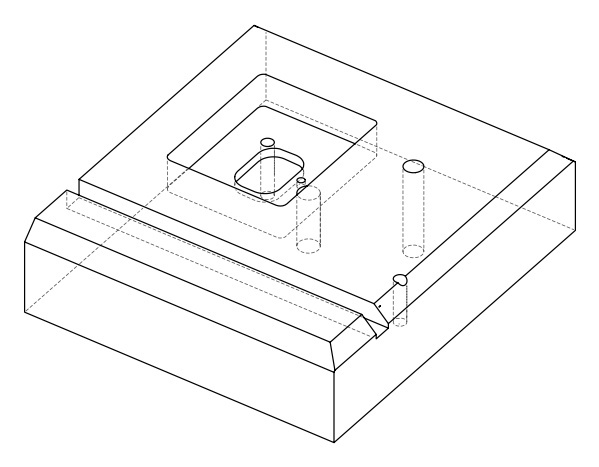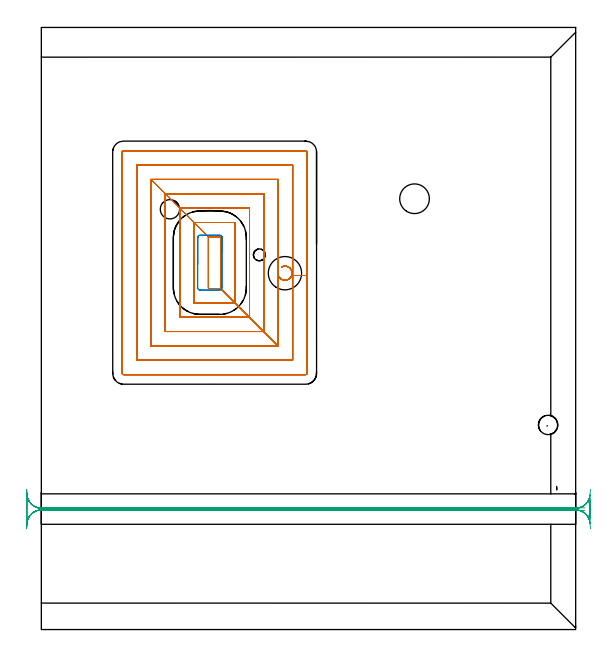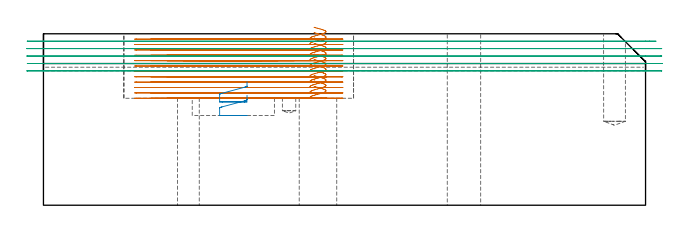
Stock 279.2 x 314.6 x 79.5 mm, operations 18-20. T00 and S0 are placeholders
(PLAN: 20 operations, 11 tool changes, 90.3 min)
(1 SPOT_DRILL | STEP1HOLE | NXT0321_9005460120000 | 0.03 min | 2 mm3)
(2 SPOT_DRILL_1 | STEP1HOLE_1 | NXT0321_9005460120000 | 0.03 min | 3268 mm3)
(3 SPOT_DRILL_2 | STEP1HOLE_2 | NXT0321_9005460120000 | 0.04 min | 3303 mm3)
(4 SPOT_DRILL_3 | STEP1POCKET | NXT0321_9005460120000 | 0.03 min | 1 mm3)
(5 SPOT_DRILL_4 | STEP1POCKET_1 | NXT0321_9005460120000 | 0.03 min | 3249 mm3)
(6 DRILL_BLIND_HOLE_INTO_CENTER | STEP1HOLE | NXT0301_033 | 0.05 min | 254 mm3)
(7 GUN_DRILL_THROUGH_HOLE | STEP1HOLE | UGT0307_002 | 0.41 min | 1989 mm3)
(8 SPADE_DRILL_TO_ENLARGE_THROUGH_HOLE | STEP1HOLE | UGT0306_006 | 0.35 min | 12740 mm3)
(9 DRILL_THROUGH_HOLE_INTO_CENTER | STEP1HOLE_1 | NXT0301_072 | 0.23 min | 4015 mm3)
(10 DRILL_THROUGH_HOLE_INTO_CENTER_1 | STEP1HOLE_2 | NXT0301_072 | 0.23 min | 3997 mm3)
(11 DRILL_TO_ENLARGE_THROUGH_HOLE | STEP1HOLE_2 | UGT0301_245 | 0.24 min | 11584 mm3)
(12 DRILL_BLIND_HOLE_INTO_CENTER_1 | STEP1POCKET | NXT0301_072 | 0.18 min | 3286 mm3)
(13 DRILL_BLIND_HOLE_INTO_CENTER_2 | STEP1POCKET_1 | NXT0301_033 | 0.04 min | 197 mm3)
(14 AREA_MILL | FG_CHAMFER_SURFACE | UGT0205_001 | 2.17 min | 5220 mm3)
(15 AREA_MILL_1 | FG_CHAMFER_SURFACE_1 | UGT0205_001 | 11.23 min | 25787 mm3)
(16 AREA_MILL_2 | FG_CHAMFER_SURFACE_2 | UGT0205_001 | 13.4 min | 33541 mm3)
(17 AREA_MILL_3 | FG_CHAMFER_SURFACE_3 | UGT0205_001 | 9.75 min | 20090 mm3)
(18 MILL_RECTANGULAR_POCKET | POCKET_RECTANGULAR_STRAIGHT | NXT0201_013 | Follow Part, ap 2.5, ae 75% | 44.92 min | 389965 mm3)
(19 MILL_RECTANGULAR_POCKET_1 | POCKET_RECTANGULAR_STRAIGHT_1 | UGT0201_109 | Follow Part, ap 6.35, ae 75% | 0.62 min | 15104 mm3)
(20 MILL_RECTANGULAR_SLOT | SLOT_RECTANGULAR | UGT0201_133 | Follow Part, ap 3.75, ae 75% | 6.33 min | 75315 mm3)
(TOOL NXT0321_9005460120000 | NC Spot Drill, 142deg, 12mm, Carbide, Uncoated | D12 PA142 FL30 Z2)
(TOOL NXT0301_033 | Carbide Drill 6.2mm [860.1-0620-031A1-MM 2214] | D6.2 PA140 FL53 Z2)
(TOOL UGT0307_002 | Gun Drill 6 mm | D6 PA130 FL24 Z1)
(TOOL UGT0306_006 | Spade Drill 15.5mm | D15.5 PA132 FL10 Z2)
(TOOL NXT0301_072 | Carbide Drill 10.1mm [860.1-1010-051A1-MM 2214] | D10.1 PA140 FL71 Z2)
(TOOL UGT0301_245 | Twist Drill 17.4 mm | D17.4 PA118 FL130 Z2)
(TOOL UGT0205_001 | Chamfer Mill 20 x 3 x 45 deg. | D20 FL50 Z2)
(TOOL NXT0201_013 | ENDMILL 10mm | D10 FL30 Z4)
(TOOL UGT0201_109 | End Mill 25.4 mm | D25.4 FL25 Z2)
(TOOL UGT0201_133 | Carbide End Mill 15.0 | D15 FL30 Z4)
(OP 18 MILL_RECTANGULAR_POCKET)
G17 G21 G94 G90
T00 M6
G54
G17 G0 G90 X125.518 Y189.442 S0 M3
G43 Z89.5 H0
Z82.5
G94 G1 X125.561 Y189.471 Z82.486 F250.
X126.201 Y189.738 Z82.3
X126.879 Y189.881 Z82.115
X127.572 Y189.895 Z81.929
X128.255 Y189.78 Z81.743
X128.905 Y189.54 Z81.557
X129.499 Y189.183 Z81.372
X130.016 Y188.721 Z81.186
X130.438 Y188.172 Z81.
X130.751 Y187.553 Z80.815
X130.831 Y187.293 Z80.742
X130.911 Y187.033 Z80.669
X131.002 Y186.34 Z80.482
X130.961 Y185.642 Z80.294
X130.791 Y184.965 Z80.107
X130.497 Y184.331 Z79.92
X130.09 Y183.763 Z79.733
X129.583 Y183.282 Z79.546
X128.996 Y182.904 Z79.358
X128.745 Y182.796 Z79.285
X128.494 Y182.69 Z79.212
X127.756 Y182.523 Z79.009
X126.999 Y182.508 Z78.807
X126.255 Y182.647 Z78.604
X125.554 Y182.933 Z78.401
X124.926 Y183.356 Z78.198
X124.396 Y183.897 Z77.995
X124.242 Y184.122 Z77.922
X124.09 Y184.347 Z77.849
X123.794 Y185. Z77.657
X123.63 Y185.697 Z77.465
X123.602 Y186.413 Z77.273
X123.713 Y187.121 Z77.081
X123.8 Y187.379 Z77.008
Y235.2 F500.
X57.3
Y148.2
X123.8
X93.8 Y178.2
Y205.2
X87.3
Y178.2
X93.8
X101.3 Y170.7
Y212.7
X79.8
Y170.7
X101.3
X108.8 Y163.2
Y220.2
X72.3
Y163.2
X108.8
X116.3 Y155.7
Y227.7
X64.8
Y155.7
X116.3
X123.8 Y148.2
Y185.014
G3 X124.242 Y184.122 R3.702
X128.745 Y182.796 R3.71
X130.797 Y185.014 R3.709
G1 X131.3
Y242.7
X49.8
Y140.7
X131.3
Y185.014
X138.8
Y249.5
G3 X138.1 Y250.2 R0.7
G1 X43.
G3 X42.3 Y249.5 R0.7
G1 Y133.9
G3 X43. Y133.2 R0.7
G1 X138.1
G3 X138.8 Y133.9 R0.7
G1 Y185.014
Y186.014
G0 X125.518 Y189.442 Z80.008
G1 X125.561 Y189.471 Z79.994 F250.
X126.201 Y189.738 Z79.809
X126.879 Y189.881 Z79.623
X127.572 Y189.895 Z79.437
X128.255 Y189.78 Z79.251
X128.905 Y189.54 Z79.066
X129.499 Y189.183 Z78.88
X130.016 Y188.721 Z78.694
X130.438 Y188.172 Z78.509
X130.751 Y187.553 Z78.323
X130.831 Y187.293 Z78.25
X130.911 Y187.033 Z78.177
X131.002 Y186.34 Z77.99
X130.961 Y185.642 Z77.803
X130.791 Y184.965 Z77.615
X130.497 Y184.331 Z77.428
X130.09 Y183.763 Z77.241
X129.583 Y183.282 Z77.054
X128.996 Y182.904 Z76.867
X128.745 Y182.796 Z76.794
X128.494 Y182.69 Z76.721
X127.756 Y182.523 Z76.518
X126.999 Y182.508 Z76.315
X126.255 Y182.647 Z76.112
X125.554 Y182.933 Z75.909
X124.926 Y183.356 Z75.706
X124.396 Y183.897 Z75.503
X124.242 Y184.122 Z75.43
X124.09 Y184.347 Z75.357
X123.794 Y185. Z75.165
X123.63 Y185.697 Z74.973
X123.602 Y186.413 Z74.782
X123.713 Y187.121 Z74.59
X123.8 Y187.379 Z74.517
Y235.2 F500.
X57.3
Y148.2
X123.8
X93.8 Y178.2
Y205.2
X87.3
Y178.2
X93.8
X101.3 Y170.7
Y212.7
X79.8
Y170.7
X101.3
X108.8 Y163.2
Y220.2
X72.3
Y163.2
X108.8
X116.3 Y155.7
Y227.7
X64.8
Y155.7
X116.3
X123.8 Y148.2
Y185.014
G3 X124.242 Y184.122 R3.702
X128.745 Y182.796 R3.71
X130.797 Y185.014 R3.709
G1 X131.3
Y242.7
X49.8
Y140.7
X131.3
Y185.014
X138.8
Y249.5
G3 X138.1 Y250.2 R0.7
G1 X43.
G3 X42.3 Y249.5 R0.7
G1 Y133.9
G3 X43. Y133.2 R0.7
G1 X138.1
G3 X138.8 Y133.9 R0.7
G1 Y185.014
Y186.014
G0 X125.519 Y189.443 Z77.517
G1 X125.561 Y189.471 Z77.503 F250.
X126.201 Y189.738 Z77.317
X126.879 Y189.881 Z77.132
X127.572 Y189.895 Z76.946
X128.255 Y189.78 Z76.76
X128.905 Y189.54 Z76.575
X129.499 Y189.183 Z76.389
X130.016 Y188.721 Z76.203
X130.438 Y188.172 Z76.018
X130.751 Y187.553 Z75.832
X130.831 Y187.293 Z75.759
X130.911 Y187.033 Z75.686
X131.002 Y186.34 Z75.499
X130.961 Y185.642 Z75.312
X130.791 Y184.965 Z75.124
X130.497 Y184.331 Z74.937
X130.09 Y183.763 Z74.75
X129.583 Y183.282 Z74.563
X128.996 Y182.904 Z74.376
X128.745 Y182.796 Z74.303
X128.494 Y182.69 Z74.229
X127.756 Y182.523 Z74.027
X126.999 Y182.508 Z73.824
X126.255 Y182.647 Z73.621
X125.554 Y182.933 Z73.418
X124.926 Y183.356 Z73.215
X124.396 Y183.897 Z73.012
X124.242 Y184.122 Z72.939
X124.09 Y184.347 Z72.866
X123.794 Y185. Z72.674
X123.629 Y185.698 Z72.482
X123.602 Y186.415 Z72.29
X123.713 Y187.123 Z72.098
X123.8 Y187.381 Z72.025
Y235.2 F500.
X57.3
Y148.2
X123.8
X93.8 Y178.2
Y205.2
X87.3
Y178.2
X93.8
X101.3 Y170.7
Y212.7
X79.8
Y170.7
X101.3
X108.8 Y163.2
Y220.2
X72.3
Y163.2
X108.8
X116.3 Y155.7
Y227.7
X64.8
Y155.7
X116.3
X123.8 Y148.2
Y185.013
G3 X124.242 Y184.122 R3.7
X128.745 Y182.796 R3.71
X130.797 Y185.013 R3.708
G1 X131.3
Y242.7
X49.8
Y140.7
X131.3
Y185.013
X138.8
Y249.5
G3 X138.1 Y250.2 R0.7
G1 X43.
G3 X42.3 Y249.5 R0.7
G1 Y133.9
G3 X43. Y133.2 R0.7
G1 X138.1
G3 X138.8 Y133.9 R0.7
G1 Y185.013
Y186.013
G0 X125.518 Y189.443 Z75.025
G1 X125.561 Y189.471 Z75.011 F250.
X126.201 Y189.738 Z74.825
X126.879 Y189.881 Z74.64
X127.572 Y189.895 Z74.454
X128.255 Y189.78 Z74.268
X128.905 Y189.54 Z74.083
X129.499 Y189.183 Z73.897
X130.016 Y188.721 Z73.711
X130.438 Y188.172 Z73.526
X130.751 Y187.553 Z73.34
X130.831 Y187.293 Z73.267
X130.911 Y187.033 Z73.194
X131.002 Y186.34 Z73.007
X130.961 Y185.642 Z72.82
X130.791 Y184.965 Z72.632
X130.497 Y184.331 Z72.445
X130.09 Y183.763 Z72.258
X129.583 Y183.282 Z72.071
X128.996 Y182.904 Z71.884
X128.745 Y182.796 Z71.811
X128.494 Y182.691 Z71.738
X127.756 Y182.523 Z71.535
X126.999 Y182.508 Z71.332
X126.255 Y182.647 Z71.129
X125.554 Y182.934 Z70.926
X124.926 Y183.356 Z70.723
X124.396 Y183.897 Z70.52
X124.242 Y184.122 Z70.447
X124.09 Y184.347 Z70.374
X123.794 Y185. Z70.182
X123.629 Y185.698 Z69.99
X123.602 Y186.414 Z69.798
X123.713 Y187.122 Z69.606
X123.8 Y187.38 Z69.533
Y235.2 F500.
X57.3
X87.3 Y205.2
Y178.2
X93.8
Y205.2
X87.3
X79.8 Y212.7
Y170.7
X101.3
Y212.7
X79.8
X72.3 Y220.2
Y163.2
X108.8
Y220.2
X72.3
X64.8 Y227.7
Y155.7
X116.3
Y227.7
X64.8
X57.3 Y235.2
Y148.2
X123.8
Y185.014
G3 X124.242 Y184.122 R3.701
X128.745 Y182.796 R3.711
X130.797 Y185.014 R3.709
G1 X131.3
Y242.7
X49.8
Y140.7
X131.3
Y185.014
X138.8
Y249.5
G3 X138.1 Y250.2 R0.7
G1 X43.
G3 X42.3 Y249.5 R0.7
G1 Y133.9
G3 X43. Y133.2 R0.7
G1 X138.1
G3 X138.8 Y133.9 R0.7
G1 Y185.014
Y186.014
G0 X125.517 Y189.442 Z72.533
G1 X125.561 Y189.471 Z72.519 F250.
X126.201 Y189.738 Z72.333
X126.879 Y189.881 Z72.148
X127.572 Y189.895 Z71.962
X128.255 Y189.78 Z71.776
X128.905 Y189.54 Z71.591
X129.499 Y189.183 Z71.405
X130.016 Y188.721 Z71.219
X130.438 Y188.172 Z71.034
X130.751 Y187.553 Z70.848
X130.831 Y187.293 Z70.775
X130.911 Y187.033 Z70.702
X131.003 Y186.292 Z70.502
X130.946 Y185.549 Z70.302
X130.741 Y184.832 Z70.102
X130.397 Y184.17 Z69.902
X129.928 Y183.59 Z69.703
X129.562 Y183.278 Z69.574
X129.346 Y183.111 Z69.501
X128.687 Y182.766 Z69.301
X127.972 Y182.559 Z69.102
X127.231 Y182.498 Z68.903
X126.492 Y182.586 Z68.703
X125.786 Y182.82 Z68.504
X125.546 Y182.949 Z68.431
X125.306 Y183.078 Z68.358
X124.817 Y183.45 Z68.193
X124.396 Y183.897 Z68.029
X124.242 Y184.122 Z67.956
X124.09 Y184.347 Z67.883
X123.794 Y185. Z67.691
X123.629 Y185.698 Z67.499
X123.602 Y186.414 Z67.307
X123.713 Y187.122 Z67.115
X123.8 Y187.38 Z67.042
Y235.2 F500.
X57.3
X87.3 Y205.2
Y178.2
X93.8
Y205.2
X87.3
X79.8 Y212.7
Y170.7
X101.3
Y212.7
X79.8
X72.3 Y220.2
Y163.2
X108.8
Y220.2
X72.3
X64.8 Y227.7
Y155.7
X116.3
Y227.7
X64.8
X57.3 Y235.2
Y148.2
X123.8
Y185.014
G3 X124.242 Y184.122 R3.701
X125.546 Y182.949 R3.711
X129.562 Y183.278 R3.703
X129.723 Y183.41 R3.704
X130.797 Y185.014 R3.709
G1 X131.3
Y242.7
X49.8
Y140.7
X131.3
Y185.014
X138.8
Y249.5
G3 X138.1 Y250.2 R0.7
G1 X43.
G3 X42.3 Y249.5 R0.7
G1 Y133.9
G3 X43. Y133.2 R0.7
G1 X138.1
G3 X138.8 Y133.9 R0.7
G1 Y185.014
Y186.014
G0 X125.518 Y189.443 Z70.042
G1 X125.561 Y189.471 Z70.028 F250.
X126.201 Y189.738 Z69.842
X126.879 Y189.881 Z69.656
X127.572 Y189.895 Z69.471
X128.255 Y189.78 Z69.285
X128.905 Y189.54 Z69.099
X129.499 Y189.183 Z68.914
X130.016 Y188.721 Z68.728
X130.438 Y188.172 Z68.542
X130.751 Y187.553 Z68.357
X130.831 Y187.293 Z68.284
X130.911 Y187.033 Z68.211
X131.002 Y186.32 Z68.018
X130.955 Y185.602 Z67.825
X130.77 Y184.907 Z67.633
X130.455 Y184.261 Z67.44
X130.022 Y183.687 Z67.247
X129.823 Y183.501 Z67.174
X129.697 Y183.383 Z67.128
X129.562 Y183.278 Z67.082
X129.346 Y183.111 Z67.009
X128.716 Y182.778 Z66.818
X128.033 Y182.57 Z66.627
X127.324 Y182.497 Z66.436
X126.613 Y182.561 Z66.245
X125.928 Y182.76 Z66.054
X125.294 Y183.086 Z65.862
X125.076 Y183.25 Z65.79
X124.858 Y183.414 Z65.716
X124.396 Y183.897 Z65.537
X124.242 Y184.122 Z65.464
X124.09 Y184.347 Z65.391
X123.794 Y185. Z65.199
X123.629 Y185.698 Z65.007
X123.602 Y186.415 Z64.815
X123.713 Y187.123 Z64.623
X123.8 Y187.381 Z64.55
Y235.2 F500.
X57.3
Y148.2
X123.8
X93.8 Y178.2
Y205.2
X87.3
Y178.2
X93.8
X101.3 Y170.7
Y212.7
X79.8
Y170.7
X101.3
X108.8 Y163.2
Y220.2
X72.3
Y163.2
X108.8
X116.3 Y155.7
Y227.7
X64.8
Y155.7
X116.3
X123.8 Y148.2
Y185.013
G3 X124.242 Y184.122 R3.7
X125.076 Y183.25 R3.71
X129.562 Y183.278 R3.703
X129.823 Y183.501 R3.704
X130.797 Y185.013 R3.708
G1 X131.3
Y242.7
X49.8
Y140.7
X131.3
Y185.013
X138.8
Y249.5
G3 X138.1 Y250.2 R0.7
G1 X43.
G3 X42.3 Y249.5 R0.7
G1 Y133.9
G3 X43. Y133.2 R0.7
G1 X138.1
G3 X138.8 Y133.9 R0.7
G1 Y185.013
Y186.013
G0 X125.519 Y189.443 Z67.55
G1 X125.561 Y189.471 Z67.536 F250.
X126.201 Y189.738 Z67.351
X126.879 Y189.881 Z67.165
X127.572 Y189.895 Z66.979
X128.255 Y189.78 Z66.794
X128.905 Y189.54 Z66.608
X129.499 Y189.183 Z66.422
X130.016 Y188.721 Z66.237
X130.438 Y188.172 Z66.051
X130.751 Y187.553 Z65.865
X130.831 Y187.293 Z65.792
X130.911 Y187.033 Z65.719
X131.002 Y186.34 Z65.532
X130.961 Y185.642 Z65.345
X130.791 Y184.965 Z65.158
X130.497 Y184.331 Z64.971
X130.09 Y183.763 Z64.783
X129.583 Y183.282 Z64.596
X128.996 Y182.904 Z64.409
X128.745 Y182.796 Z64.336
X128.494 Y182.69 Z64.263
X127.756 Y182.523 Z64.06
X126.999 Y182.508 Z63.857
X126.255 Y182.647 Z63.654
X125.554 Y182.933 Z63.451
X124.926 Y183.356 Z63.249
X124.396 Y183.897 Z63.046
X124.242 Y184.122 Z62.973
X124.09 Y184.347 Z62.9
X123.794 Y185. Z62.708
X123.629 Y185.698 Z62.515
X123.602 Y186.415 Z62.323
X123.713 Y187.123 Z62.131
X123.8 Y187.381 Z62.058
Y235.2 F500.
X57.3
Y148.2
X123.8
X93.8 Y178.2
Y205.2
X87.3
Y178.2
X93.8
X101.3 Y170.7
Y212.7
X79.8
Y170.7
X101.3
X108.8 Y163.2
Y220.2
X72.3
Y163.2
X108.8
X116.3 Y155.7
Y227.7
X64.8
Y155.7
X116.3
X123.8 Y148.2
Y185.013
G3 X124.242 Y184.122 R3.7
X128.745 Y182.796 R3.71
X130.797 Y185.013 R3.708
G1 X131.3
Y242.7
X49.8
Y140.7
X131.3
Y185.013
X138.8
Y249.5
G3 X138.1 Y250.2 R0.7
G1 X43.
G3 X42.3 Y249.5 R0.7
G1 Y133.9
G3 X43. Y133.2 R0.7
G1 X138.1
G3 X138.8 Y133.9 R0.7
G1 Y185.013
Y186.013
G0 X125.518 Y189.441 Z65.058
G1 X126.107 Y189.707 Z64.885 F250.
X126.793 Y189.87 Z64.696
X127.498 Y189.899 Z64.507
X128.195 Y189.795 Z64.318
X128.86 Y189.561 Z64.129
X129.469 Y189.204 Z63.94
X129.999 Y188.739 Z63.751
X130.432 Y188.182 Z63.562
X130.751 Y187.553 Z63.373
X130.831 Y187.293 Z63.3
X130.911 Y187.033 Z63.227
X131.002 Y186.34 Z63.04
X130.961 Y185.642 Z62.853
X130.791 Y184.965 Z62.666
X130.497 Y184.331 Z62.479
X130.09 Y183.763 Z62.291
X129.583 Y183.282 Z62.104
X128.996 Y182.904 Z61.917
X128.745 Y182.796 Z61.844
X128.494 Y182.691 Z61.771
X127.756 Y182.523 Z61.568
X126.999 Y182.508 Z61.365
X126.255 Y182.647 Z61.162
X125.554 Y182.933 Z60.959
X124.926 Y183.356 Z60.757
X124.396 Y183.897 Z60.554
X124.242 Y184.122 Z60.481
X124.09 Y184.347 Z60.408
X123.794 Y185. Z60.216
X123.629 Y185.698 Z60.024
X123.602 Y186.414 Z59.832
X123.713 Y187.122 Z59.64
X123.8 Y187.38 Z59.567
Y235.2 F500.
X57.3
Y148.2
X123.8
X93.8 Y178.2
Y205.2
X87.3
Y178.2
X93.8
X101.3 Y170.7
Y212.7
X79.8
Y170.7
X101.3
X108.8 Y163.2
Y220.2
X72.3
Y163.2
X108.8
X116.3 Y155.7
Y227.7
X64.8
Y155.7
X116.3
X123.8 Y148.2
Y185.014
G3 X124.242 Y184.122 R3.7
X128.745 Y182.796 R3.71
X130.797 Y185.014 R3.709
G1 X131.3
Y242.7
X49.8
Y140.7
X131.3
Y185.014
X138.8
Y249.5
G3 X138.1 Y250.2 R0.7
G1 X43.
G3 X42.3 Y249.5 R0.7
G1 Y133.9
G3 X43. Y133.2 R0.7
G1 X138.1
G3 X138.8 Y133.9 R0.7
G1 Y185.014
Y186.014
G0 X125.518 Y189.44 Z62.567
G1 X125.581 Y189.481 Z62.547 F250.
X126.245 Y189.751 Z62.354
X126.95 Y189.888 Z62.162
X127.667 Y189.887 Z61.97
X128.371 Y189.747 Z61.778
X129.035 Y189.475 Z61.585
X129.634 Y189.079 Z61.393
X129.832 Y188.893 Z61.32
X130.03 Y188.706 Z61.247
X130.444 Y188.163 Z61.064
X130.751 Y187.553 Z60.881
X130.831 Y187.293 Z60.808
X130.911 Y187.033 Z60.735
X131.003 Y186.292 Z60.535
X130.945 Y185.548 Z60.335
X130.74 Y184.83 Z60.135
X130.396 Y184.168 Z59.935
X129.926 Y183.588 Z59.735
X129.562 Y183.278 Z59.607
X129.346 Y183.112 Z59.534
X128.771 Y182.801 Z59.359
X128.151 Y182.596 Z59.184
X127.504 Y182.503 Z59.009
X126.85 Y182.525 Z58.834
X126.211 Y182.661 Z58.658
X125.606 Y182.907 Z58.483
X125.373 Y183.048 Z58.41
X125.14 Y183.19 Z58.337
X124.744 Y183.518 Z58.2
X124.396 Y183.897 Z58.062
X124.242 Y184.122 Z57.989
X124.09 Y184.347 Z57.916
X123.794 Y185. Z57.724
X123.63 Y185.697 Z57.532
X123.603 Y186.413 Z57.34
X123.713 Y187.121 Z57.148
X123.8 Y187.379 Z57.075
Y235.2 F500.
X57.3
Y148.2
X123.8
X93.8 Y178.2
Y205.2
X87.3
Y178.2
X93.8
X101.3 Y170.7
Y212.7
X79.8
Y170.7
X101.3
X108.8 Y163.2
Y220.2
X72.3
Y163.2
X108.8
X116.3 Y155.7
Y227.7
X64.8
Y155.7
X116.3
X123.8 Y148.2
Y185.015
G3 X124.242 Y184.122 R3.702
X125.373 Y183.048 R3.71
X129.562 Y183.278 R3.703
X129.721 Y183.409 R3.704
X130.798 Y185.015 R3.709
G1 X131.3
Y242.7
X49.8
Y140.7
X131.3
Y185.015
X138.8
Y249.5
G3 X138.1 Y250.2 R0.7
G1 X43.
G3 X42.3 Y249.5 R0.7
G1 Y133.9
G3 X43. Y133.2 R0.7
G1 X138.1
G3 X138.8 Y133.9 R0.7
G1 Y185.015
Y186.015
G0 X125.516 Y189.441 Z60.075
G1 X125.561 Y189.471 Z60.061 F250.
X126.201 Y189.738 Z59.875
X126.879 Y189.881 Z59.689
X127.572 Y189.895 Z59.503
X128.255 Y189.78 Z59.318
X128.905 Y189.54 Z59.132
X129.499 Y189.183 Z58.946
X130.016 Y188.721 Z58.761
X130.438 Y188.172 Z58.575
X130.751 Y187.553 Z58.389
X130.831 Y187.293 Z58.316
X130.911 Y187.033 Z58.243
X131.003 Y186.317 Z58.05
X130.954 Y185.598 Z57.857
X130.768 Y184.901 Z57.664
X130.451 Y184.254 Z57.471
X130.015 Y183.68 Z57.277
X129.815 Y183.494 Z57.204
X129.693 Y183.38 Z57.16
X129.562 Y183.278 Z57.115
X129.346 Y183.112 Z57.042
X128.718 Y182.778 Z56.852
X128.038 Y182.571 Z56.661
X127.331 Y182.497 Z56.47
X126.622 Y182.56 Z56.28
X125.939 Y182.756 Z56.089
X125.305 Y183.079 Z55.899
X125.087 Y183.241 Z55.826
X124.869 Y183.404 Z55.753
X124.396 Y183.897 Z55.57
X124.242 Y184.122 Z55.497
X124.09 Y184.347 Z55.424
X123.794 Y185. Z55.232
X123.63 Y185.697 Z55.04
X123.603 Y186.413 Z54.848
X123.713 Y187.121 Z54.656
X123.8 Y187.379 Z54.583
Y235.2 F500.
X57.3
Y148.2
X123.8
X93.8 Y178.2
Y205.2
X87.3
Y178.2
X93.8
X101.3 Y170.7
Y212.7
X79.8
Y170.7
X101.3
X108.8 Y163.2
Y220.2
X72.3
Y163.2
X108.8
X116.3 Y155.7
Y227.7
X64.8
Y155.7
X116.3
X123.8 Y148.2
Y185.015
G3 X124.242 Y184.122 R3.702
X125.087 Y183.241 R3.71
X129.562 Y183.278 R3.703
X129.815 Y183.494 R3.704
X130.798 Y185.015 R3.708
G1 X131.3
Y242.7
X49.8
Y140.7
X131.3
Y185.015
X138.8
Y249.5
G3 X138.1 Y250.2 R0.7
G1 X43.
G3 X42.3 Y249.5 R0.7
G1 Y133.9
G3 X43. Y133.2 R0.7
G1 X138.1
G3 X138.8 Y133.9 R0.7
G1 Y185.015
Y186.015
G0 X125.519 Y189.443 Z57.583
G1 X125.561 Y189.471 Z57.57 F250.
X126.201 Y189.738 Z57.384
X126.879 Y189.881 Z57.198
X127.572 Y189.895 Z57.013
X128.255 Y189.78 Z56.827
X128.905 Y189.54 Z56.641
X129.499 Y189.183 Z56.456
X130.016 Y188.721 Z56.27
X130.438 Y188.172 Z56.084
X130.751 Y187.553 Z55.899
X130.831 Y187.293 Z55.826
X130.911 Y187.033 Z55.753
X131.002 Y186.34 Z55.566
X130.961 Y185.642 Z55.378
X130.791 Y184.965 Z55.191
X130.497 Y184.331 Z55.004
X130.09 Y183.763 Z54.817
X129.583 Y183.282 Z54.629
X128.996 Y182.904 Z54.442
X128.745 Y182.796 Z54.369
X128.494 Y182.69 Z54.296
X127.756 Y182.523 Z54.093
X126.999 Y182.508 Z53.89
X126.255 Y182.647 Z53.688
X125.554 Y182.933 Z53.485
X124.926 Y183.356 Z53.282
X124.396 Y183.897 Z53.079
X124.242 Y184.122 Z53.006
X124.09 Y184.347 Z52.933
X123.794 Y185. Z52.741
X123.629 Y185.698 Z52.549
X123.602 Y186.415 Z52.357
X123.713 Y187.123 Z52.165
X123.8 Y187.381 Z52.092
Y235.2 F500.
X57.3
Y148.2
X123.8
X93.8 Y178.2
Y205.2
X87.3
Y178.2
X93.8
X101.3 Y170.7
Y212.7
X79.8
Y170.7
X101.3
X108.8 Y163.2
Y220.2
X72.3
Y163.2
X108.8
X116.3 Y155.7
Y227.7
X64.8
Y155.7
X116.3
X123.8 Y148.2
Y185.013
G3 X124.242 Y184.122 R3.7
X128.745 Y182.796 R3.71
X130.797 Y185.013 R3.708
G1 X131.3
Y242.7
X49.8
Y140.7
X131.3
Y185.013
X138.8
Y249.5
G3 X138.1 Y250.2 R0.7
G1 X43.
G3 X42.3 Y249.5 R0.7
G1 Y133.9
G3 X43. Y133.2 R0.7
G1 X138.1
G3 X138.8 Y133.9 R0.7
G1 Y185.013
Y186.013
G0 X125.518 Y189.444 Z55.092
G1 X125.55 Y189.465 Z55.081 F250.
X126.19 Y189.734 Z54.895
X126.869 Y189.88 Z54.709
X127.563 Y189.896 Z54.523
X128.248 Y189.782 Z54.337
X128.9 Y189.542 Z54.151
X129.496 Y189.185 Z53.965
X130.014 Y188.723 Z53.779
X130.437 Y188.173 Z53.593
X130.751 Y187.553 Z53.407
X130.831 Y187.293 Z53.334
X130.911 Y187.033 Z53.261
X131.002 Y186.34 Z53.074
X130.961 Y185.642 Z52.886
X130.791 Y184.965 Z52.699
X130.497 Y184.331 Z52.512
X130.09 Y183.763 Z52.325
X129.583 Y183.282 Z52.138
X128.996 Y182.904 Z51.95
X128.745 Y182.796 Z51.877
X128.494 Y182.69 Z51.804
X127.756 Y182.523 Z51.601
X126.999 Y182.508 Z51.399
X126.255 Y182.647 Z51.196
X125.554 Y182.933 Z50.993
X124.926 Y183.356 Z50.79
X124.396 Y183.897 Z50.587
X124.242 Y184.122 Z50.514
X124.09 Y184.347 Z50.441
X123.794 Y185. Z50.249
X123.629 Y185.698 Z50.057
X123.602 Y186.414 Z49.865
X123.713 Y187.122 Z49.673
X123.8 Y187.38 Z49.6
Y235.2 F500.
X57.3
Y148.2
X123.8
X93.8 Y178.2
Y205.2
X87.3
Y178.2
X93.8
X101.3 Y170.7
Y212.7
X79.8
Y170.7
X101.3
X108.8 Y163.2
Y220.2
X72.3
Y163.2
X108.8
X116.3 Y155.7
Y227.7
X64.8
Y155.7
X116.3
X123.8 Y148.2
Y185.014
G3 X124.242 Y184.122 R3.7
X128.745 Y182.796 R3.71
X130.797 Y185.014 R3.709
G1 X131.3
Y242.7
X49.8
Y140.7
X131.3
Y185.014
X138.8
Y249.5
G3 X138.1 Y250.2 R0.7
G1 X43.
G3 X42.3 Y249.5 R0.7
G1 Y133.9
G3 X43. Y133.2 R0.7
G1 X138.1
G3 X138.8 Y133.9 R0.7
G1 Y185.014
Y186.014
G0 Z89.5
M5
M2
(OP 19 MILL_RECTANGULAR_POCKET_1)
G17 G21 G94 G90
T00 M6
G54
G17 G0 G90 X94.4 Y197.207 S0 M3
G43 Z89.5 H0
Z57.233
G94 G1 Y204.8 Z55.199 F250.
Y204.91 Z55.169
X94.343 Y205.182 Z55.095
X94.225 Y205.434 Z55.02
X94.052 Y205.652 Z54.946
X93.834 Y205.825 Z54.871
X93.582 Y205.943 Z54.797
X93.31 Y206. Z54.722
X82.79 Z51.903
X82.518 Y205.943 Z51.829
X82.266 Y205.825 Z51.754
X82.048 Y205.652 Z51.68
X81.875 Y205.434 Z51.605
X81.757 Y205.182 Z51.531
X81.7 Y204.91 Z51.456
Y204.8 Z51.427
Y191.7 Z47.917
Y178.6 F500.
G3 X82.9 Y177.4 R1.2
G1 X93.2
G3 X94.4 Y178.6 R1.2
G1 Y204.8
G3 X93.2 Y206. R1.2
G1 X82.9
G3 X81.7 Y204.8 R1.2
G1 Y191.7
Y190.7
G0 X94.4 Y197.207 Z50.917
G1 Y204.8 Z48.882 F250.
Y204.91 Z48.853
X94.343 Y205.182 Z48.778
X94.225 Y205.434 Z48.704
X94.052 Y205.652 Z48.629
X93.834 Y205.825 Z48.555
X93.582 Y205.943 Z48.48
X93.31 Y206. Z48.405
X82.79 Z45.587
X82.518 Y205.943 Z45.512
X82.266 Y205.825 Z45.438
X82.048 Y205.652 Z45.363
X81.875 Y205.434 Z45.289
X81.757 Y205.182 Z45.214
X81.7 Y204.91 Z45.14
Y204.8 Z45.11
Y191.7 Z41.6
Y178.6 F500.
G3 X82.9 Y177.4 R1.2
G1 X93.2
G3 X94.4 Y178.6 R1.2
G1 Y204.8
G3 X93.2 Y206. R1.2
G1 X82.9
G3 X81.7 Y204.8 R1.2
G1 Y191.7
Y190.7
G0 Z89.5
M5
M2
(OP 20 MILL_RECTANGULAR_SLOT)
G17 G21 G94 G90
T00 M6
G54
G17 G0 G90 X284.036 Y63.628 S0 M3
G43 Z89.5 H0
Z76.06
G94 G1 X281.036 F250.
G2 X279.2 Y63.4 R7.5 F500.
G1 X0.
G2 X-7.47 Y70.23 R7.5
G1 X-7.5
Y55.67
X-7.47
G2 X0. Y62.5 R7.5
G1 X279.2
G2 X281.036 Y62.272 R7.5
G1 X284.036 F250.
G0 Z89.5
X-7.738 Y52.682
Z72.62
G1 X-7.47 Y55.67
G2 X0. Y62.5 R7.5 F500.
G1 X279.2
G2 X285.698 Y58.746 R7.5
G3 X286.7 Y62.491 R7.5
G1 Y63.436
G3 X285.706 Y67.168 R7.5
G2 X279.2 Y63.4 R7.5
G1 X0.
G2 X-7.47 Y70.23 R7.5
G1 X-7.738 Y73.218 F250.
G0 Y52.682 Z69.18
G1 X-7.47 Y55.67
G2 X0. Y62.5 R7.5 F500.
G1 X279.2
G2 X286.425 Y57.012 R7.5
G1 X286.454 Y57.005
G3 X286.7 Y58.909 R7.5
G1 Y66.975
G3 X286.452 Y68.888 R7.5
G1 X286.423 Y68.88
G2 X279.2 Y63.4 R7.5
G1 X0.
G2 X-7.47 Y70.23 R7.5
G1 X-7.738 Y73.218 F250.
G0 Z89.5
X286.938
Z65.74
G1 X286.67 Y70.23
G2 X279.2 Y63.4 R7.5 F500.
G1 X0.
G2 X-7.49 Y70.513 R7.5
G1 Y55.387
G2 X0. Y62.5 R7.5
G1 X279.2
G2 X286.67 Y55.67 R7.5
G1 X286.938 Y52.682 F250.
G0 Z89.5
X-7.738
Z62.3
G1 X-7.47 Y55.67
G2 X0. Y62.5 R7.5 F500.
G1 X279.2
G2 X286.67 Y55.67 R7.5
G1 X286.7
Y70.23
X286.67
G2 X279.2 Y63.4 R7.5
G1 X0.
G2 X-7.47 Y70.23 R7.5
G1 X-7.738 Y73.218 F250.
G0 Z89.5
M5
M2
